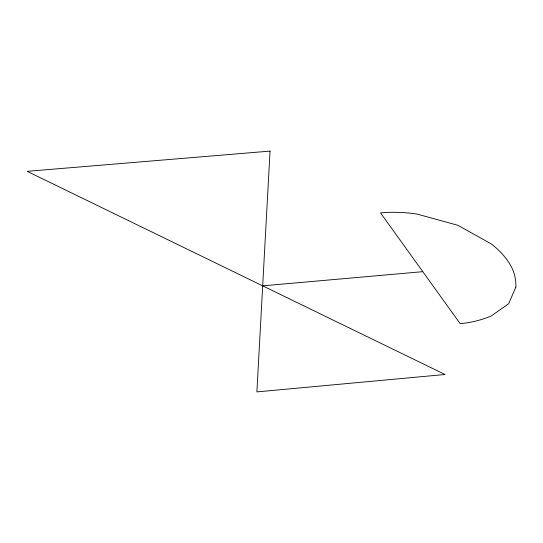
<?xml version="1.0" encoding="UTF-8"?>
<svg xmlns="http://www.w3.org/2000/svg" width="543" height="543" viewBox="0 0 543 543"><rect width="100%" height="100%" fill="white"/><g stroke="black" fill="none" stroke-linecap="round" stroke-linejoin="round"><path stroke-width="0.81" d="M262.676 285.842L422.793 271.676M270.041 151.103L256.887 391.897L445.043 374.5L27.15 171.337L270.041 151.103M515.85 287.091L508.635 303.781L491.082 316.074A80.493 59.058 -19.9 0 1 460.172 323.682L380.541 212.89A120.139 88.136 -12.9 0 1 417.35 214.152L457.892 225.297L491.048 243.787A118.998 85.828 -14.1 0 1 509.775 263.986A77.452 55.875 -16.9 0 1 515.85 287.091"/></g></svg>
